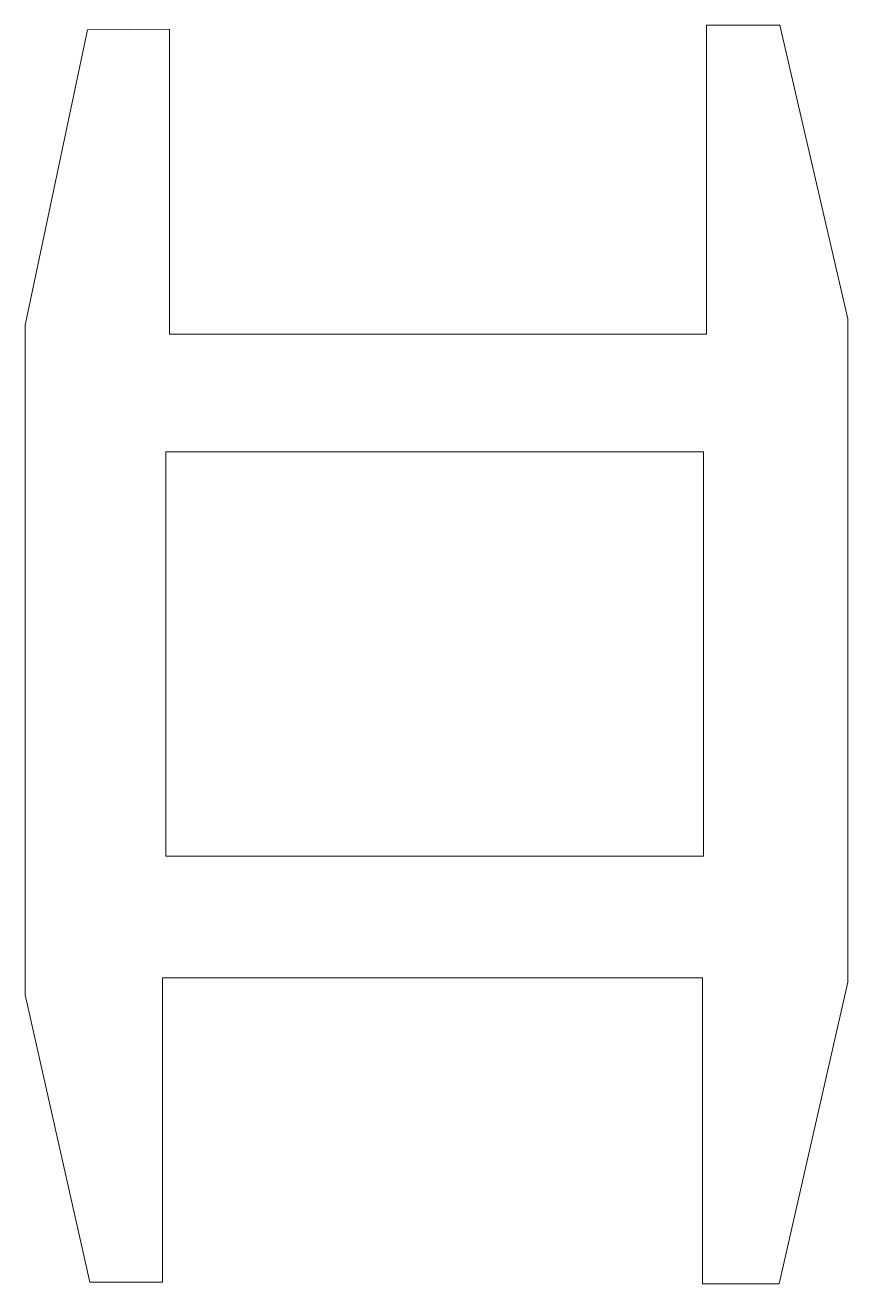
# Model space of a CAD drawing. Header units: centimetres. Extents: x -44.63 to -42.71, y 7.5 to 10.43.
import ezdxf

# ---------------------------------------------------------------- set-up
doc = ezdxf.new("R2010")
doc.units = ezdxf.units.CM
doc.header["$MEASUREMENT"] = 0
doc.layers.add('layer 1', color=7, linetype='Continuous')

msp = doc.modelspace()

# ---------------------------------------------------------------- linework, layer by layer
at = {"layer": 'layer 1', "lineweight": 9}
for points, knots in [([(-44.48041, 10.4233), (-44.48041, 10.4233), (-44.62593, 9.73538), (-44.62593, 9.73538), (-44.62593, 9.73538), (-44.62593, 9.73538), (-44.62593, 8.17565), (-44.62593, 8.17565), (-44.62593, 8.17565), (-44.62593, 8.17565), (-44.47512, 7.50625), (-44.47512, 7.50625), (-44.47512, 7.50625), (-44.47512, 7.50625), (-44.30578, 7.50625), (-44.30578, 7.50625), (-44.30578, 7.50625), (-44.30578, 7.50625), (-44.30578, 8.21534), (-44.30578, 8.21534), (-44.30578, 8.21534), (-44.30578, 8.21534), (-43.04768, 8.21534), (-43.04768, 8.21534), (-43.04768, 8.21534), (-43.04768, 8.21534), (-43.04768, 7.50228), (-43.04768, 7.50228), (-43.04768, 7.50228), (-43.04768, 7.50228), (-42.86908, 7.50228), (-42.86908, 7.50228), (-42.86908, 7.50228), (-42.86908, 7.50228), (-42.70901, 8.20476), (-42.70901, 8.20476), (-42.70901, 8.20476), (-42.70901, 8.20476), (-42.70901, 9.74993), (-42.70901, 9.74993), (-42.70901, 9.74993), (-42.70901, 9.74993), (-42.86776, 10.43389), (-42.86776, 10.43389), (-42.86776, 10.43389), (-42.86776, 10.43389), (-43.03842, 10.43389), (-43.03842, 10.43389), (-43.03842, 10.43389), (-43.03842, 10.43389), (-43.03842, 9.71422), (-43.03842, 9.71422), (-43.03842, 9.71422), (-43.03842, 9.71422), (-44.28991, 9.71422), (-44.28991, 9.71422), (-44.28991, 9.71422), (-44.28991, 9.71422), (-44.28991, 10.42463), (-44.28991, 10.42463), (-44.28991, 10.42463), (-44.28991, 10.42463), (-44.48041, 10.4233), (-44.48041, 10.4233)], [0, 0, 0, 0, 0.0588235, 0.0588235, 0.0588235, 0.0588235, 0.1176471, 0.1176471, 0.1176471, 0.1176471, 0.1764706, 0.1764706, 0.1764706, 0.1764706, 0.2352941, 0.2352941, 0.2352941, 0.2352941, 0.2941176, 0.2941176, 0.2941176, 0.2941176, 0.3529412, 0.3529412, 0.3529412, 0.3529412, 0.4117647, 0.4117647, 0.4117647, 0.4117647, 0.4705882, 0.4705882, 0.4705882, 0.4705882, 0.5294118, 0.5294118, 0.5294118, 0.5294118, 0.5882353, 0.5882353, 0.5882353, 0.5882353, 0.6470588, 0.6470588, 0.6470588, 0.6470588, 0.7058824, 0.7058824, 0.7058824, 0.7058824, 0.7647059, 0.7647059, 0.7647059, 0.7647059, 0.8235294, 0.8235294, 0.8235294, 0.8235294, 0.8823529, 0.8823529, 0.8823529, 0.8823529, 1, 1, 1, 1]), ([(-43.04506, 8.4984), (-43.04506, 8.4984), (-44.29789, 8.4984), (-44.29789, 8.4984), (-44.29789, 8.4984), (-44.29789, 8.4984), (-44.29789, 9.44034), (-44.29789, 9.44034), (-44.29789, 9.44034), (-44.29789, 9.44034), (-43.04506, 9.44034), (-43.04506, 9.44034), (-43.04506, 9.44034), (-43.04506, 9.44034), (-43.04506, 8.4984), (-43.04506, 8.4984)], [0, 0, 0, 0, 0.2, 0.2, 0.2, 0.2, 0.4, 0.4, 0.4, 0.4, 0.6, 0.6, 0.6, 0.6, 1, 1, 1, 1])]:
    msp.add_open_spline(points, degree=3, knots=knots, dxfattribs=at)

doc.saveas('drawing.dxf')
